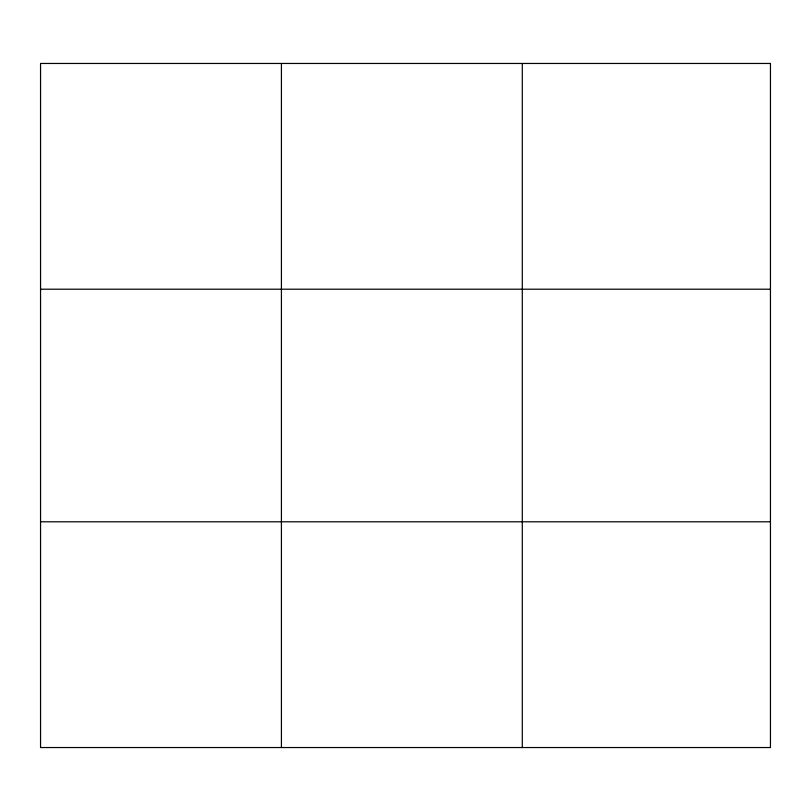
<?xml version="1.0" encoding="UTF-8"?>
<svg xmlns="http://www.w3.org/2000/svg" width="811" height="811" viewBox="0 0 811 811"><rect width="100%" height="100%" fill="white"/><g stroke="black" fill="none" stroke-linecap="round" stroke-linejoin="round"><path stroke-width="1.22" d="M281.417 747.539L281.417 63.461M522.284 747.539L522.284 63.461M40.55 289.203L770.45 289.203M40.55 521.797L770.45 521.797M770.45 63.461L770.45 747.539L40.55 747.539L40.55 63.461L770.45 63.461"/></g></svg>
